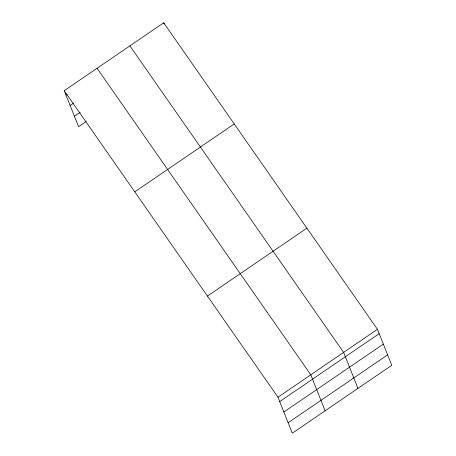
<?xml version="1.0" encoding="UTF-8"?>
<svg xmlns="http://www.w3.org/2000/svg" width="456" height="456" viewBox="0 0 456 456"><rect width="100%" height="100%" fill="white"/><g stroke="black" fill="none" stroke-linecap="round" stroke-linejoin="round"><path stroke-width="0.68" d="M64.239 90.698L163.704 22.8L377.437 329.317L391.761 365.302L292.296 433.2L277.972 397.216L64.239 90.698L78.563 126.682L86.178 121.478M65.972 95.053L67.146 94.255M70.127 105.49L73.644 103.09M74.408 116.246L80.267 112.244M134.771 191.851L234.236 123.952M207.44 296.064L306.905 228.165M277.972 397.216L377.437 329.317M279.705 401.571L379.175 333.678M283.86 412.007L383.325 344.115M288.141 422.763L387.606 354.865M129.886 45.885L343.619 352.402L357.943 388.387M97.065 68.292L310.798 374.809L325.117 410.793M163.704 22.8L164.2 24.043"/></g></svg>
